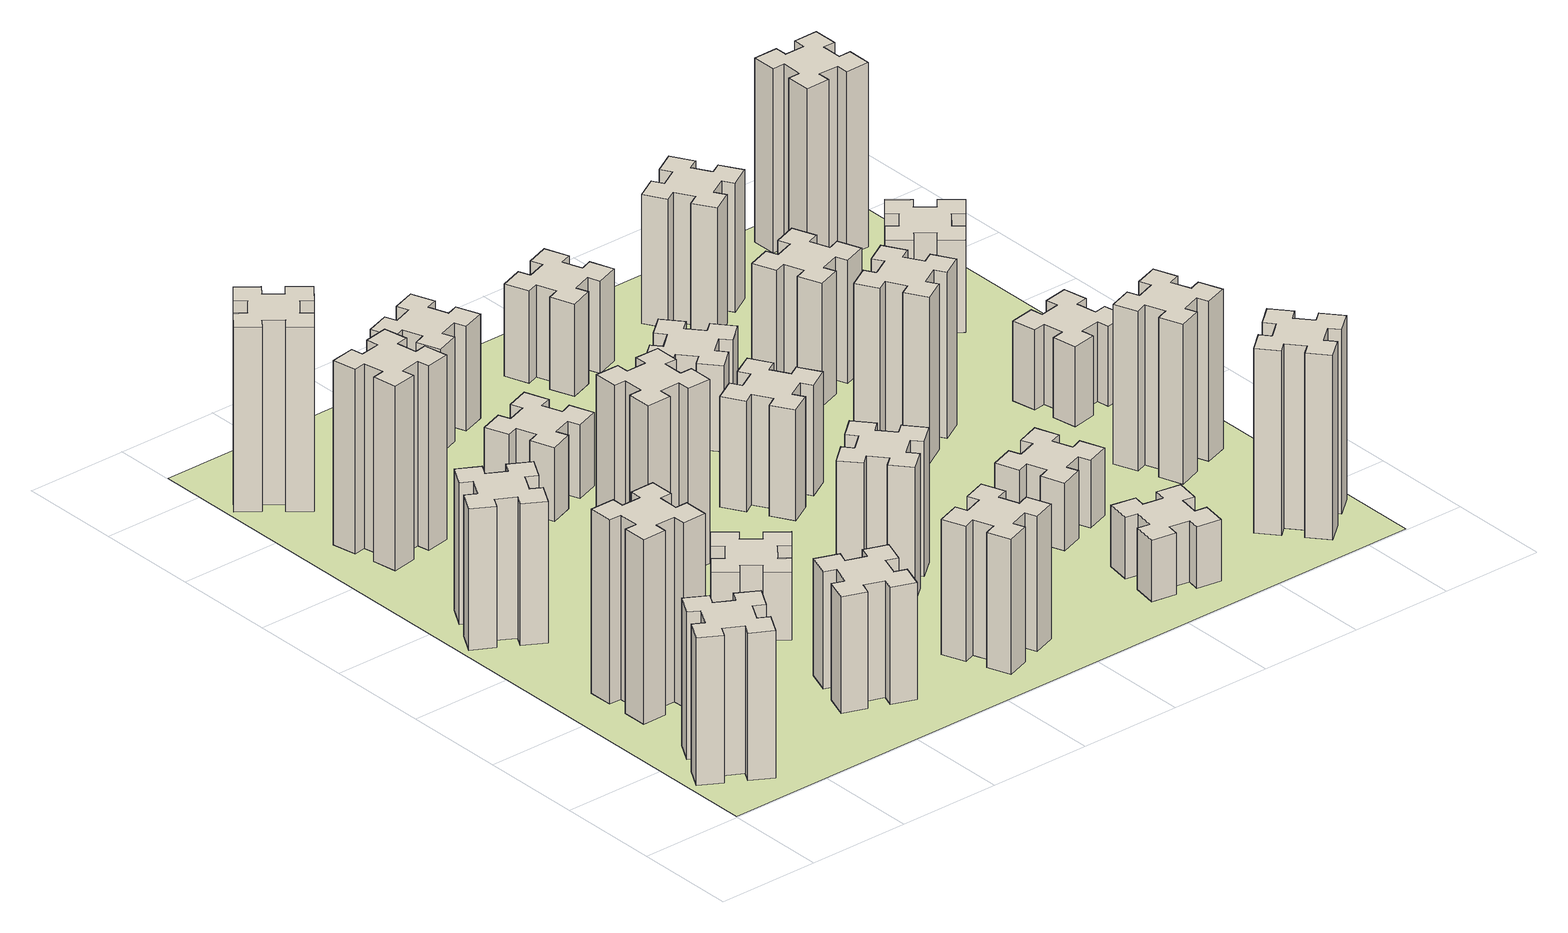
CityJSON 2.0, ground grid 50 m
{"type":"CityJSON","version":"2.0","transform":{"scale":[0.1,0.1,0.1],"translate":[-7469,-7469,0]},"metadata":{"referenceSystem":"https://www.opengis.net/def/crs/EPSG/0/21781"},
"CityObjects":{
"building1":{"type":"Building","attributes":{"class":"1000","function":"1000","usage":"1000","yearOfConstruction":2016,"roofType":"1000","measuredHeight":72,"storeysAboveGround":30,"storeysBelowGround":0},"geometry":[{"type":"Solid","lod":"1","boundaries":[[[[0,1,2,3,4,5,6,7,8,9,10,11,12,13,14,15,16,17,18,19]],[[17,16,20,21]],[[16,15,22,20]],[[15,14,23,22]],[[14,13,24,23]],[[13,12,25,24]],[[12,11,26,25]],[[11,10,27,26]],[[10,9,28,27]],[[9,8,29,28]],[[8,7,30,29]],[[7,6,31,30]],[[6,5,32,31]],[[5,4,33,32]],[[4,3,34,33]],[[3,2,35,34]],[[2,1,36,35]],[[1,0,37,36]],[[0,19,38,37]],[[19,18,39,38]],[[18,17,21,39]],[[24,25,26,27,28,29,30,31,32,33,34,35,36,37,38,39,21,20,22,23]]]]}]},
"building2":{"type":"Building","attributes":{"class":"1000","function":"1000","usage":"1000","yearOfConstruction":2016,"roofType":"1000","measuredHeight":90,"storeysAboveGround":30,"storeysBelowGround":0},"geometry":[{"type":"Solid","lod":"1","boundaries":[[[[40,41,42,43,44,45,46,47,48,49,50,51,52,53,54,55,56,57,58,59]],[[57,56,60,61]],[[56,55,62,60]],[[55,54,63,62]],[[54,53,64,63]],[[53,52,65,64]],[[52,51,66,65]],[[51,50,67,66]],[[50,49,68,67]],[[49,48,69,68]],[[48,47,70,69]],[[47,46,71,70]],[[46,45,72,71]],[[45,44,73,72]],[[44,43,74,73]],[[43,42,75,74]],[[42,41,76,75]],[[41,40,77,76]],[[40,59,78,77]],[[59,58,79,78]],[[58,57,61,79]],[[64,65,66,67,68,69,70,71,72,73,74,75,76,77,78,79,61,60,62,63]]]]}]},
"building3":{"type":"Building","attributes":{"class":"1000","function":"1000","usage":"1000","yearOfConstruction":2016,"roofType":"1000","measuredHeight":69,"storeysAboveGround":30,"storeysBelowGround":0},"geometry":[{"type":"Solid","lod":"1","boundaries":[[[[80,81,82,83,84,85,86,87,88,89,90,91,92,93,94,95,96,97,98,99]],[[97,96,100,101]],[[96,95,102,100]],[[95,94,103,102]],[[94,93,104,103]],[[93,92,105,104]],[[92,91,106,105]],[[91,90,107,106]],[[90,89,108,107]],[[89,88,109,108]],[[88,87,110,109]],[[87,86,111,110]],[[86,85,112,111]],[[85,84,113,112]],[[84,83,114,113]],[[83,82,115,114]],[[82,81,116,115]],[[81,80,117,116]],[[80,99,118,117]],[[99,98,119,118]],[[98,97,101,119]],[[104,105,106,107,108,109,110,111,112,113,114,115,116,117,118,119,101,100,102,103]]]]}]},
"building4":{"type":"Building","attributes":{"class":"1000","function":"1000","usage":"1000","yearOfConstruction":2016,"roofType":"1000","measuredHeight":90,"storeysAboveGround":30,"storeysBelowGround":0},"geometry":[{"type":"Solid","lod":"1","boundaries":[[[[120,121,122,123,124,125,126,127,128,129,130,131,132,133,134,135,136,137,138,139]],[[137,136,140,141]],[[136,135,142,140]],[[135,134,143,142]],[[134,133,144,143]],[[133,132,145,144]],[[132,131,146,145]],[[131,130,147,146]],[[130,129,148,147]],[[129,128,149,148]],[[128,127,150,149]],[[127,126,151,150]],[[126,125,152,151]],[[125,124,153,152]],[[124,123,154,153]],[[123,122,155,154]],[[122,121,156,155]],[[121,120,157,156]],[[120,139,158,157]],[[139,138,159,158]],[[138,137,141,159]],[[144,145,146,147,148,149,150,151,152,153,154,155,156,157,158,159,141,140,142,143]]]]}]},
"building5":{"type":"Building","attributes":{"class":"1000","function":"1000","usage":"1000","yearOfConstruction":2016,"roofType":"1000","measuredHeight":57,"storeysAboveGround":30,"storeysBelowGround":0},"geometry":[{"type":"Solid","lod":"1","boundaries":[[[[160,161,162,163,164,165,166,167,168,169,170,171,172,173,174,175,176,177,178,179]],[[177,176,180,181]],[[176,175,182,180]],[[175,174,183,182]],[[174,173,184,183]],[[173,172,185,184]],[[172,171,186,185]],[[171,170,187,186]],[[170,169,188,187]],[[169,168,189,188]],[[168,167,190,189]],[[167,166,191,190]],[[166,165,192,191]],[[165,164,193,192]],[[164,163,194,193]],[[163,162,195,194]],[[162,161,196,195]],[[161,160,197,196]],[[160,179,198,197]],[[179,178,199,198]],[[178,177,181,199]],[[184,185,186,187,188,189,190,191,192,193,194,195,196,197,198,199,181,180,182,183]]]]}]},
"building6":{"type":"Building","attributes":{"class":"1000","function":"1000","usage":"1000","yearOfConstruction":2016,"roofType":"1000","measuredHeight":90,"storeysAboveGround":30,"storeysBelowGround":0},"geometry":[{"type":"Solid","lod":"1","boundaries":[[[[200,201,202,203,204,205,206,207,208,209,210,211,212,213,214,215,216,217,218,219]],[[217,216,220,221]],[[216,215,222,220]],[[215,214,223,222]],[[214,213,224,223]],[[213,212,225,224]],[[212,211,226,225]],[[211,210,227,226]],[[210,209,228,227]],[[209,208,229,228]],[[208,207,230,229]],[[207,206,231,230]],[[206,205,232,231]],[[205,204,233,232]],[[204,203,234,233]],[[203,202,235,234]],[[202,201,236,235]],[[201,200,237,236]],[[200,219,238,237]],[[219,218,239,238]],[[218,217,221,239]],[[224,225,226,227,228,229,230,231,232,233,234,235,236,237,238,239,221,220,222,223]]]]}]},
"building7":{"type":"Building","attributes":{"class":"1000","function":"1000","usage":"1000","yearOfConstruction":2016,"roofType":"1000","measuredHeight":33,"storeysAboveGround":30,"storeysBelowGround":0},"geometry":[{"type":"Solid","lod":"1","boundaries":[[[[240,241,242,243,244,245,246,247,248,249,250,251,252,253,254,255,256,257,258,259]],[[257,256,260,261]],[[256,255,262,260]],[[255,254,263,262]],[[254,253,264,263]],[[253,252,265,264]],[[252,251,266,265]],[[251,250,267,266]],[[250,249,268,267]],[[249,248,269,268]],[[248,247,270,269]],[[247,246,271,270]],[[246,245,272,271]],[[245,244,273,272]],[[244,243,274,273]],[[243,242,275,274]],[[242,241,276,275]],[[241,240,277,276]],[[240,259,278,277]],[[259,258,279,278]],[[258,257,261,279]],[[264,265,266,267,268,269,270,271,272,273,274,275,276,277,278,279,261,260,262,263]]]]}]},
"building8":{"type":"Building","attributes":{"class":"1000","function":"1000","usage":"1000","yearOfConstruction":2016,"roofType":"1000","measuredHeight":90,"storeysAboveGround":30,"storeysBelowGround":0},"geometry":[{"type":"Solid","lod":"1","boundaries":[[[[280,281,282,283,284,285,286,287,288,289,290,291,292,293,294,295,296,297,298,299]],[[297,296,300,301]],[[296,295,302,300]],[[295,294,303,302]],[[294,293,304,303]],[[293,292,305,304]],[[292,291,306,305]],[[291,290,307,306]],[[290,289,308,307]],[[289,288,309,308]],[[288,287,310,309]],[[287,286,311,310]],[[286,285,312,311]],[[285,284,313,312]],[[284,283,314,313]],[[283,282,315,314]],[[282,281,316,315]],[[281,280,317,316]],[[280,299,318,317]],[[299,298,319,318]],[[298,297,301,319]],[[304,305,306,307,308,309,310,311,312,313,314,315,316,317,318,319,301,300,302,303]]]]}]},
"building9":{"type":"Building","attributes":{"class":"1000","function":"1000","usage":"1000","yearOfConstruction":2016,"roofType":"1000","measuredHeight":66,"storeysAboveGround":30,"storeysBelowGround":0},"geometry":[{"type":"Solid","lod":"1","boundaries":[[[[320,321,322,323,324,325,326,327,328,329,330,331,332,333,334,335,336,337,338,339]],[[337,336,340,341]],[[336,335,342,340]],[[335,334,343,342]],[[334,333,344,343]],[[333,332,345,344]],[[332,331,346,345]],[[331,330,347,346]],[[330,329,348,347]],[[329,328,349,348]],[[328,327,350,349]],[[327,326,351,350]],[[326,325,352,351]],[[325,324,353,352]],[[324,323,354,353]],[[323,322,355,354]],[[322,321,356,355]],[[321,320,357,356]],[[320,339,358,357]],[[339,338,359,358]],[[338,337,341,359]],[[344,345,346,347,348,349,350,351,352,353,354,355,356,357,358,359,341,340,342,343]]]]}]},
"building10":{"type":"Building","attributes":{"class":"1000","function":"1000","usage":"1000","yearOfConstruction":2016,"roofType":"1000","measuredHeight":36,"storeysAboveGround":30,"storeysBelowGround":0},"geometry":[{"type":"Solid","lod":"1","boundaries":[[[[360,361,362,363,364,365,366,367,368,369,370,371,372,373,374,375,376,377,378,379]],[[377,376,380,381]],[[376,375,382,380]],[[375,374,383,382]],[[374,373,384,383]],[[373,372,385,384]],[[372,371,386,385]],[[371,370,387,386]],[[370,369,388,387]],[[369,368,389,388]],[[368,367,390,389]],[[367,366,391,390]],[[366,365,392,391]],[[365,364,393,392]],[[364,363,394,393]],[[363,362,395,394]],[[362,361,396,395]],[[361,360,397,396]],[[360,379,398,397]],[[379,378,399,398]],[[378,377,381,399]],[[384,385,386,387,388,389,390,391,392,393,394,395,396,397,398,399,381,380,382,383]]]]}]},
"building11":{"type":"Building","attributes":{"class":"1000","function":"1000","usage":"1000","yearOfConstruction":2016,"roofType":"1000","measuredHeight":66,"storeysAboveGround":30,"storeysBelowGround":0},"geometry":[{"type":"Solid","lod":"1","boundaries":[[[[400,401,402,403,404,405,406,407,408,409,410,411,412,413,414,415,416,417,418,419]],[[417,416,420,421]],[[416,415,422,420]],[[415,414,423,422]],[[414,413,424,423]],[[413,412,425,424]],[[412,411,426,425]],[[411,410,427,426]],[[410,409,428,427]],[[409,408,429,428]],[[408,407,430,429]],[[407,406,431,430]],[[406,405,432,431]],[[405,404,433,432]],[[404,403,434,433]],[[403,402,435,434]],[[402,401,436,435]],[[401,400,437,436]],[[400,419,438,437]],[[419,418,439,438]],[[418,417,421,439]],[[424,425,426,427,428,429,430,431,432,433,434,435,436,437,438,439,421,420,422,423]]]]}]},
"building12":{"type":"Building","attributes":{"class":"1000","function":"1000","usage":"1000","yearOfConstruction":2016,"roofType":"1000","measuredHeight":51,"storeysAboveGround":30,"storeysBelowGround":0},"geometry":[{"type":"Solid","lod":"1","boundaries":[[[[440,441,442,443,444,445,446,447,448,449,450,451,452,453,454,455,456,457,458,459]],[[457,456,460,461]],[[456,455,462,460]],[[455,454,463,462]],[[454,453,464,463]],[[453,452,465,464]],[[452,451,466,465]],[[451,450,467,466]],[[450,449,468,467]],[[449,448,469,468]],[[448,447,470,469]],[[447,446,471,470]],[[446,445,472,471]],[[445,444,473,472]],[[444,443,474,473]],[[443,442,475,474]],[[442,441,476,475]],[[441,440,477,476]],[[440,459,478,477]],[[459,458,479,478]],[[458,457,461,479]],[[464,465,466,467,468,469,470,471,472,473,474,475,476,477,478,479,461,460,462,463]]]]}]},
"building13":{"type":"Building","attributes":{"class":"1000","function":"1000","usage":"1000","yearOfConstruction":2016,"roofType":"1000","measuredHeight":54,"storeysAboveGround":30,"storeysBelowGround":0},"geometry":[{"type":"Solid","lod":"1","boundaries":[[[[480,481,482,483,484,485,486,487,488,489,490,491,492,493,494,495,496,497,498,499]],[[497,496,500,501]],[[496,495,502,500]],[[495,494,503,502]],[[494,493,504,503]],[[493,492,505,504]],[[492,491,506,505]],[[491,490,507,506]],[[490,489,508,507]],[[489,488,509,508]],[[488,487,510,509]],[[487,486,511,510]],[[486,485,512,511]],[[485,484,513,512]],[[484,483,514,513]],[[483,482,515,514]],[[482,481,516,515]],[[481,480,517,516]],[[480,499,518,517]],[[499,498,519,518]],[[498,497,501,519]],[[504,505,506,507,508,509,510,511,512,513,514,515,516,517,518,519,501,500,502,503]]]]}]},
"building14":{"type":"Building","attributes":{"class":"1000","function":"1000","usage":"1000","yearOfConstruction":2016,"roofType":"1000","measuredHeight":42,"storeysAboveGround":30,"storeysBelowGround":0},"geometry":[{"type":"Solid","lod":"1","boundaries":[[[[520,521,522,523,524,525,526,527,528,529,530,531,532,533,534,535,536,537,538,539]],[[537,536,540,541]],[[536,535,542,540]],[[535,534,543,542]],[[534,533,544,543]],[[533,532,545,544]],[[532,531,546,545]],[[531,530,547,546]],[[530,529,548,547]],[[529,528,549,548]],[[528,527,550,549]],[[527,526,551,550]],[[526,525,552,551]],[[525,524,553,552]],[[524,523,554,553]],[[523,522,555,554]],[[522,521,556,555]],[[521,520,557,556]],[[520,539,558,557]],[[539,538,559,558]],[[538,537,541,559]],[[544,545,546,547,548,549,550,551,552,553,554,555,556,557,558,559,541,540,542,543]]]]}]},
"building15":{"type":"Building","attributes":{"class":"1000","function":"1000","usage":"1000","yearOfConstruction":2016,"roofType":"1000","measuredHeight":30,"storeysAboveGround":30,"storeysBelowGround":0},"geometry":[{"type":"Solid","lod":"1","boundaries":[[[[560,561,562,563,564,565,566,567,568,569,570,571,572,573,574,575,576,577,578,579]],[[577,576,580,581]],[[576,575,582,580]],[[575,574,583,582]],[[574,573,584,583]],[[573,572,585,584]],[[572,571,586,585]],[[571,570,587,586]],[[570,569,588,587]],[[569,568,589,588]],[[568,567,590,589]],[[567,566,591,590]],[[566,565,592,591]],[[565,564,593,592]],[[564,563,594,593]],[[563,562,595,594]],[[562,561,596,595]],[[561,560,597,596]],[[560,579,598,597]],[[579,578,599,598]],[[578,577,581,599]],[[584,585,586,587,588,589,590,591,592,593,594,595,596,597,598,599,581,580,582,583]]]]}]},
"building16":{"type":"Building","attributes":{"class":"1000","function":"1000","usage":"1000","yearOfConstruction":2016,"roofType":"1000","measuredHeight":45,"storeysAboveGround":30,"storeysBelowGround":0},"geometry":[{"type":"Solid","lod":"1","boundaries":[[[[600,601,602,603,604,605,606,607,608,609,610,611,612,613,614,615,616,617,618,619]],[[617,616,620,621]],[[616,615,622,620]],[[615,614,623,622]],[[614,613,624,623]],[[613,612,625,624]],[[612,611,626,625]],[[611,610,627,626]],[[610,609,628,627]],[[609,608,629,628]],[[608,607,630,629]],[[607,606,631,630]],[[606,605,632,631]],[[605,604,633,632]],[[604,603,634,633]],[[603,602,635,634]],[[602,601,636,635]],[[601,600,637,636]],[[600,619,638,637]],[[619,618,639,638]],[[618,617,621,639]],[[624,625,626,627,628,629,630,631,632,633,634,635,636,637,638,639,621,620,622,623]]]]}]},
"building17":{"type":"Building","attributes":{"class":"1000","function":"1000","usage":"1000","yearOfConstruction":2016,"roofType":"1000","measuredHeight":33,"storeysAboveGround":30,"storeysBelowGround":0},"geometry":[{"type":"Solid","lod":"1","boundaries":[[[[640,641,642,643,644,645,646,647,648,649,650,651,652,653,654,655,656,657,658,659]],[[657,656,660,661]],[[656,655,662,660]],[[655,654,663,662]],[[654,653,664,663]],[[653,652,665,664]],[[652,651,666,665]],[[651,650,667,666]],[[650,649,668,667]],[[649,648,669,668]],[[648,647,670,669]],[[647,646,671,670]],[[646,645,672,671]],[[645,644,673,672]],[[644,643,674,673]],[[643,642,675,674]],[[642,641,676,675]],[[641,640,677,676]],[[640,659,678,677]],[[659,658,679,678]],[[658,657,661,679]],[[664,665,666,667,668,669,670,671,672,673,674,675,676,677,678,679,661,660,662,663]]]]}]},
"building18":{"type":"Building","attributes":{"class":"1000","function":"1000","usage":"1000","yearOfConstruction":2016,"roofType":"1000","measuredHeight":81,"storeysAboveGround":30,"storeysBelowGround":0},"geometry":[{"type":"Solid","lod":"1","boundaries":[[[[680,681,682,683,684,685,686,687,688,689,690,691,692,693,694,695,696,697,698,699]],[[697,696,700,701]],[[696,695,702,700]],[[695,694,703,702]],[[694,693,704,703]],[[693,692,705,704]],[[692,691,706,705]],[[691,690,707,706]],[[690,689,708,707]],[[689,688,709,708]],[[688,687,710,709]],[[687,686,711,710]],[[686,685,712,711]],[[685,684,713,712]],[[684,683,714,713]],[[683,682,715,714]],[[682,681,716,715]],[[681,680,717,716]],[[680,699,718,717]],[[699,698,719,718]],[[698,697,701,719]],[[704,705,706,707,708,709,710,711,712,713,714,715,716,717,718,719,701,700,702,703]]]]}]},
"building19":{"type":"Building","attributes":{"class":"1000","function":"1000","usage":"1000","yearOfConstruction":2016,"roofType":"1000","measuredHeight":60,"storeysAboveGround":30,"storeysBelowGround":0},"geometry":[{"type":"Solid","lod":"1","boundaries":[[[[720,721,722,723,724,725,726,727,728,729,730,731,732,733,734,735,736,737,738,739]],[[737,736,740,741]],[[736,735,742,740]],[[735,734,743,742]],[[734,733,744,743]],[[733,732,745,744]],[[732,731,746,745]],[[731,730,747,746]],[[730,729,748,747]],[[729,728,749,748]],[[728,727,750,749]],[[727,726,751,750]],[[726,725,752,751]],[[725,724,753,752]],[[724,723,754,753]],[[723,722,755,754]],[[722,721,756,755]],[[721,720,757,756]],[[720,739,758,757]],[[739,738,759,758]],[[738,737,741,759]],[[744,745,746,747,748,749,750,751,752,753,754,755,756,757,758,759,741,740,742,743]]]]}]},
"building20":{"type":"Building","attributes":{"class":"1000","function":"1000","usage":"1000","yearOfConstruction":2016,"roofType":"1000","measuredHeight":90,"storeysAboveGround":30,"storeysBelowGround":0},"geometry":[{"type":"Solid","lod":"1","boundaries":[[[[760,761,762,763,764,765,766,767,768,769,770,771,772,773,774,775,776,777,778,779]],[[777,776,780,781]],[[776,775,782,780]],[[775,774,783,782]],[[774,773,784,783]],[[773,772,785,784]],[[772,771,786,785]],[[771,770,787,786]],[[770,769,788,787]],[[769,768,789,788]],[[768,767,790,789]],[[767,766,791,790]],[[766,765,792,791]],[[765,764,793,792]],[[764,763,794,793]],[[763,762,795,794]],[[762,761,796,795]],[[761,760,797,796]],[[760,779,798,797]],[[779,778,799,798]],[[778,777,781,799]],[[784,785,786,787,788,789,790,791,792,793,794,795,796,797,798,799,781,780,782,783]]]]}]},
"building21":{"type":"Building","attributes":{"class":"1000","function":"1000","usage":"1000","yearOfConstruction":2016,"roofType":"1000","measuredHeight":63,"storeysAboveGround":30,"storeysBelowGround":0},"geometry":[{"type":"Solid","lod":"1","boundaries":[[[[800,801,802,803,804,805,806,807,808,809,810,811,812,813,814,815,816,817,818,819]],[[817,816,820,821]],[[816,815,822,820]],[[815,814,823,822]],[[814,813,824,823]],[[813,812,825,824]],[[812,811,826,825]],[[811,810,827,826]],[[810,809,828,827]],[[809,808,829,828]],[[808,807,830,829]],[[807,806,831,830]],[[806,805,832,831]],[[805,804,833,832]],[[804,803,834,833]],[[803,802,835,834]],[[802,801,836,835]],[[801,800,837,836]],[[800,819,838,837]],[[819,818,839,838]],[[818,817,821,839]],[[824,825,826,827,828,829,830,831,832,833,834,835,836,837,838,839,821,820,822,823]]]]}]},
"building22":{"type":"Building","attributes":{"class":"1000","function":"1000","usage":"1000","yearOfConstruction":2016,"roofType":"1000","measuredHeight":78,"storeysAboveGround":30,"storeysBelowGround":0},"geometry":[{"type":"Solid","lod":"1","boundaries":[[[[840,841,842,843,844,845,846,847,848,849,850,851,852,853,854,855,856,857,858,859]],[[857,856,860,861]],[[856,855,862,860]],[[855,854,863,862]],[[854,853,864,863]],[[853,852,865,864]],[[852,851,866,865]],[[851,850,867,866]],[[850,849,868,867]],[[849,848,869,868]],[[848,847,870,869]],[[847,846,871,870]],[[846,845,872,871]],[[845,844,873,872]],[[844,843,874,873]],[[843,842,875,874]],[[842,841,876,875]],[[841,840,877,876]],[[840,859,878,877]],[[859,858,879,878]],[[858,857,861,879]],[[864,865,866,867,868,869,870,871,872,873,874,875,876,877,878,879,861,860,862,863]]]]}]},
"building23":{"type":"Building","attributes":{"class":"1000","function":"1000","usage":"1000","yearOfConstruction":2016,"roofType":"1000","measuredHeight":39,"storeysAboveGround":30,"storeysBelowGround":0},"geometry":[{"type":"Solid","lod":"1","boundaries":[[[[880,881,882,883,884,885,886,887,888,889,890,891,892,893,894,895,896,897,898,899]],[[897,896,900,901]],[[896,895,902,900]],[[895,894,903,902]],[[894,893,904,903]],[[893,892,905,904]],[[892,891,906,905]],[[891,890,907,906]],[[890,889,908,907]],[[889,888,909,908]],[[888,887,910,909]],[[887,886,911,910]],[[886,885,912,911]],[[885,884,913,912]],[[884,883,914,913]],[[883,882,915,914]],[[882,881,916,915]],[[881,880,917,916]],[[880,899,918,917]],[[899,898,919,918]],[[898,897,901,919]],[[904,905,906,907,908,909,910,911,912,913,914,915,916,917,918,919,901,900,902,903]]]]}]},
"building24":{"type":"Building","attributes":{"class":"1000","function":"1000","usage":"1000","yearOfConstruction":2016,"roofType":"1000","measuredHeight":45,"storeysAboveGround":30,"storeysBelowGround":0},"geometry":[{"type":"Solid","lod":"1","boundaries":[[[[920,921,922,923,924,925,926,927,928,929,930,931,932,933,934,935,936,937,938,939]],[[937,936,940,941]],[[936,935,942,940]],[[935,934,943,942]],[[934,933,944,943]],[[933,932,945,944]],[[932,931,946,945]],[[931,930,947,946]],[[930,929,948,947]],[[929,928,949,948]],[[928,927,950,949]],[[927,926,951,950]],[[926,925,952,951]],[[925,924,953,952]],[[924,923,954,953]],[[923,922,955,954]],[[922,921,956,955]],[[921,920,957,956]],[[920,939,958,957]],[[939,938,959,958]],[[938,937,941,959]],[[944,945,946,947,948,949,950,951,952,953,954,955,956,957,958,959,941,940,942,943]]]]}]},
"building25":{"type":"Building","attributes":{"class":"1000","function":"1000","usage":"1000","yearOfConstruction":2016,"roofType":"1000","measuredHeight":90,"storeysAboveGround":30,"storeysBelowGround":0},"geometry":[{"type":"Solid","lod":"1","boundaries":[[[[960,961,962,963,964,965,966,967,968,969,970,971,972,973,974,975,976,977,978,979]],[[977,976,980,981]],[[976,975,982,980]],[[975,974,983,982]],[[974,973,984,983]],[[973,972,985,984]],[[972,971,986,985]],[[971,970,987,986]],[[970,969,988,987]],[[969,968,989,988]],[[968,967,990,989]],[[967,966,991,990]],[[966,965,992,991]],[[965,964,993,992]],[[964,963,994,993]],[[963,962,995,994]],[[962,961,996,995]],[[961,960,997,996]],[[960,979,998,997]],[[979,978,999,998]],[[978,977,981,999]],[[984,985,986,987,988,989,990,991,992,993,994,995,996,997,998,999,981,980,982,983]]]]}]},
"landuse1":{"type":"LandUse","attributes":{"name":"plot1","function":"1010"},"geometry":[{"type":"MultiSurface","lod":"1","boundaries":[[[1000,1001,1002,1003]]]}]}
},
"vertices":[
[177,305,0],[264,255,0],[234,203,0],[338,143,0],[398,247,0],[346,277,0],[396,364,0],[448,334,0],[508,438,0],[404,498,0],[374,446,0],[287,496,0],[317,548,0],[213,608,0],[153,504,0],[205,474,0],[155,387,0],[103,417,0],[43,313,0],[147,253,0],[155,387,720],[103,417,720],[205,474,720],[153,504,720],[213,608,720],[317,548,720],[287,496,720],[374,446,720],[404,498,720],[508,438,720],[448,334,720],[396,364,720],[346,277,720],[398,247,720],[338,143,720],[234,203,720],[264,255,720],[177,305,720],[147,253,720],[43,313,720],
[265,1065,0],[265,965,0],[205,965,0],[205,845,0],[325,845,0],[325,905,0],[425,905,0],[425,845,0],[545,845,0],[545,965,0],[485,965,0],[485,1065,0],[545,1065,0],[545,1185,0],[425,1185,0],[425,1125,0],[325,1125,0],[325,1185,0],[205,1185,0],[205,1065,0],[325,1125,900],[325,1185,900],[425,1125,900],[425,1185,900],[545,1185,900],[545,1065,900],[485,1065,900],[485,965,900],[545,965,900],[545,845,900],[425,845,900],[425,905,900],[325,905,900],[325,845,900],[205,845,900],[205,965,900],[265,965,900],[265,1065,900],[205,1065,900],[205,1185,900],
[374,1926,0],[287,1976,0],[317,2028,0],[213,2088,0],[153,1984,0],[205,1954,0],[155,1867,0],[103,1897,0],[43,1793,0],[147,1733,0],[177,1785,0],[264,1735,0],[234,1683,0],[338,1623,0],[398,1727,0],[346,1757,0],[396,1844,0],[448,1814,0],[508,1918,0],[404,1978,0],[396,1844,690],[448,1814,690],[346,1757,690],[398,1727,690],[338,1623,690],[234,1683,690],[264,1735,690],[177,1785,690],[147,1733,690],[43,1793,690],[103,1897,690],[155,1867,690],[205,1954,690],[153,1984,690],[213,2088,690],[317,2028,690],[287,1976,690],[374,1926,690],[404,1978,690],[508,1918,690],
[405,2812,0],[307,2795,0],[297,2854,0],[178,2833,0],[199,2715,0],[258,2725,0],[276,2627,0],[217,2617,0],[237,2498,0],[356,2519,0],[345,2578,0],[444,2596,0],[454,2537,0],[572,2557,0],[551,2676,0],[492,2665,0],[475,2764,0],[534,2774,0],[513,2892,0],[395,2871,0],[475,2764,900],[534,2774,900],[492,2665,900],[551,2676,900],[572,2557,900],[454,2537,900],[444,2596,900],[345,2578,900],[356,2519,900],[237,2498,900],[217,2617,900],[276,2627,900],[258,2725,900],[199,2715,900],[178,2833,900],[297,2854,900],[307,2795,900],[405,2812,900],[395,2871,900],[513,2892,900],
[1202,391,0],[1236,485,0],[1292,464,0],[1333,577,0],[1220,618,0],[1200,562,0],[1106,596,0],[1127,652,0],[1014,693,0],[973,580,0],[1029,560,0],[995,466,0],[939,487,0],[897,374,0],[1010,333,0],[1031,389,0],[1125,355,0],[1104,299,0],[1217,257,0],[1258,370,0],[1125,355,570],[1104,299,570],[1031,389,570],[1010,333,570],[897,374,570],[939,487,570],[995,466,570],[1029,560,570],[973,580,570],[1014,693,570],[1127,652,570],[1106,596,570],[1200,562,570],[1220,618,570],[1333,577,570],[1292,464,570],[1236,485,570],[1202,391,570],[1258,370,570],[1217,257,570],
[384,3387,0],[308,3452,0],[346,3498,0],[254,3575,0],[177,3483,0],[223,3444,0],[159,3368,0],[113,3406,0],[36,3314,0],[128,3237,0],[166,3283,0],[243,3219,0],[204,3173,0],[296,3096,0],[373,3188,0],[327,3226,0],[392,3303,0],[438,3264,0],[515,3356,0],[423,3433,0],[392,3303,900],[438,3264,900],[327,3226,900],[373,3188,900],[296,3096,900],[204,3173,900],[243,3219,900],[166,3283,900],[128,3237,900],[36,3314,900],[113,3406,900],[159,3368,900],[223,3444,900],[177,3483,900],[254,3575,900],[346,3498,900],[308,3452,900],[384,3387,900],[423,3433,900],[515,3356,900],
[1224,1267,0],[1148,1332,0],[1186,1378,0],[1094,1455,0],[1017,1363,0],[1063,1324,0],[999,1248,0],[953,1286,0],[876,1194,0],[968,1117,0],[1006,1163,0],[1083,1099,0],[1044,1053,0],[1136,976,0],[1213,1068,0],[1167,1106,0],[1232,1183,0],[1278,1144,0],[1355,1236,0],[1263,1313,0],[1232,1183,330],[1278,1144,330],[1167,1106,330],[1213,1068,330],[1136,976,330],[1044,1053,330],[1083,1099,330],[1006,1163,330],[968,1117,330],[876,1194,330],[953,1286,330],[999,1248,330],[1063,1324,330],[1017,1363,330],[1094,1455,330],[1186,1378,330],[1148,1332,330],[1224,1267,330],[1263,1313,330],[1355,1236,330],
[1165,1965,0],[1065,1965,0],[1065,2025,0],[945,2025,0],[945,1905,0],[1005,1905,0],[1005,1805,0],[945,1805,0],[945,1685,0],[1065,1685,0],[1065,1745,0],[1165,1745,0],[1165,1685,0],[1285,1685,0],[1285,1805,0],[1225,1805,0],[1225,1905,0],[1285,1905,0],[1285,2025,0],[1165,2025,0],[1225,1905,900],[1285,1905,900],[1225,1805,900],[1285,1805,900],[1285,1685,900],[1165,1685,900],[1165,1745,900],[1065,1745,900],[1065,1685,900],[945,1685,900],[945,1805,900],[1005,1805,900],[1005,1905,900],[945,1905,900],[945,2025,900],[1065,2025,900],[1065,1965,900],[1165,1965,900],[1165,2025,900],[1285,2025,900],
[1765,496,0],[1671,462,0],[1650,518,0],[1537,477,0],[1579,364,0],[1635,385,0],[1669,291,0],[1613,270,0],[1654,157,0],[1767,199,0],[1746,255,0],[1840,289,0],[1860,233,0],[1973,274,0],[1932,387,0],[1876,366,0],[1842,460,0],[1898,480,0],[1857,593,0],[1744,552,0],[1842,460,660],[1898,480,660],[1876,366,660],[1932,387,660],[1973,274,660],[1860,233,660],[1840,289,660],[1746,255,660],[1767,199,660],[1654,157,660],[1613,270,660],[1669,291,660],[1635,385,660],[1579,364,660],[1537,477,660],[1650,518,660],[1671,462,660],[1765,496,660],[1744,552,660],[1857,593,660],
[1106,2475,0],[1200,2509,0],[1220,2453,0],[1333,2494,0],[1292,2607,0],[1236,2586,0],[1202,2680,0],[1258,2700,0],[1217,2813,0],[1104,2772,0],[1125,2716,0],[1031,2682,0],[1010,2738,0],[897,2697,0],[939,2584,0],[995,2605,0],[1029,2511,0],[973,2490,0],[1014,2377,0],[1127,2419,0],[1029,2511,360],[973,2490,360],[995,2605,360],[939,2584,360],[897,2697,360],[1010,2738,360],[1031,2682,360],[1125,2716,360],[1104,2772,360],[1217,2813,360],[1258,2700,360],[1202,2680,360],[1236,2586,360],[1292,2607,360],[1333,2494,360],[1220,2453,360],[1200,2509,360],[1106,2475,360],[1127,2419,360],[1014,2377,360],
[1788,999,0],[1864,1063,0],[1903,1017,0],[1995,1094,0],[1918,1186,0],[1872,1148,0],[1807,1224,0],[1853,1263,0],[1776,1355,0],[1684,1278,0],[1723,1232,0],[1646,1167,0],[1608,1213,0],[1516,1136,0],[1593,1044,0],[1639,1083,0],[1703,1006,0],[1657,968,0],[1734,876,0],[1826,953,0],[1703,1006,660],[1657,968,660],[1639,1083,660],[1593,1044,660],[1516,1136,660],[1608,1213,660],[1646,1167,660],[1723,1232,660],[1684,1278,660],[1776,1355,660],[1853,1263,660],[1807,1224,660],[1872,1148,660],[1918,1186,660],[1995,1094,660],[1903,1017,660],[1864,1063,660],[1788,999,660],[1826,953,660],[1734,876,660],
[1125,3456,0],[1031,3422,0],[1010,3478,0],[897,3437,0],[939,3324,0],[995,3345,0],[1029,3251,0],[973,3230,0],[1014,3117,0],[1127,3159,0],[1106,3215,0],[1200,3249,0],[1220,3193,0],[1333,3234,0],[1292,3347,0],[1236,3326,0],[1202,3420,0],[1258,3440,0],[1217,3553,0],[1104,3512,0],[1202,3420,510],[1258,3440,510],[1236,3326,510],[1292,3347,510],[1333,3234,510],[1220,3193,510],[1200,3249,510],[1106,3215,510],[1127,3159,510],[1014,3117,510],[973,3230,510],[1029,3251,510],[995,3345,510],[939,3324,510],[897,3437,510],[1010,3478,510],[1031,3422,510],[1125,3456,510],[1104,3512,510],[1217,3553,510],
[1844,2076,0],[1757,2026,0],[1727,2078,0],[1623,2018,0],[1683,1914,0],[1735,1944,0],[1785,1857,0],[1733,1827,0],[1793,1723,0],[1897,1783,0],[1867,1835,0],[1954,1885,0],[1984,1833,0],[2088,1893,0],[2028,1997,0],[1976,1967,0],[1926,2054,0],[1978,2084,0],[1918,2188,0],[1814,2128,0],[1926,2054,540],[1978,2084,540],[1976,1967,540],[2028,1997,540],[2088,1893,540],[1984,1833,540],[1954,1885,540],[1867,1835,540],[1897,1783,540],[1793,1723,540],[1733,1827,540],[1785,1857,540],[1735,1944,540],[1683,1914,540],[1623,2018,540],[1727,2078,540],[1757,2026,540],[1844,2076,540],[1814,2128,540],[1918,2188,540],
[1988,2479,0],[2064,2543,0],[2103,2497,0],[2195,2574,0],[2118,2666,0],[2072,2628,0],[2007,2704,0],[2053,2743,0],[1976,2835,0],[1884,2758,0],[1923,2712,0],[1846,2647,0],[1808,2693,0],[1716,2616,0],[1793,2524,0],[1839,2563,0],[1903,2486,0],[1857,2448,0],[1934,2356,0],[2026,2433,0],[1903,2486,420],[1857,2448,420],[1839,2563,420],[1793,2524,420],[1716,2616,420],[1808,2693,420],[1846,2647,420],[1923,2712,420],[1884,2758,420],[1976,2835,420],[2053,2743,420],[2007,2704,420],[2072,2628,420],[2118,2666,420],[2195,2574,420],[2103,2497,420],[2064,2543,420],[1988,2479,420],[2026,2433,420],[1934,2356,420],
[2596,444,0],[2578,345,0],[2519,356,0],[2498,237,0],[2617,217,0],[2627,276,0],[2725,258,0],[2715,199,0],[2833,178,0],[2854,297,0],[2795,307,0],[2812,405,0],[2871,395,0],[2892,513,0],[2774,534,0],[2764,475,0],[2665,492,0],[2676,551,0],[2557,572,0],[2537,454,0],[2665,492,300],[2676,551,300],[2764,475,300],[2774,534,300],[2892,513,300],[2871,395,300],[2812,405,300],[2795,307,300],[2854,297,300],[2833,178,300],[2715,199,300],[2725,258,300],[2627,276,300],[2617,217,300],[2498,237,300],[2519,356,300],[2578,345,300],[2596,444,300],[2537,454,300],[2557,572,300],
[1865,3456,0],[1771,3422,0],[1750,3478,0],[1637,3437,0],[1679,3324,0],[1735,3345,0],[1769,3251,0],[1713,3230,0],[1754,3117,0],[1867,3159,0],[1846,3215,0],[1940,3249,0],[1960,3193,0],[2073,3234,0],[2032,3347,0],[1976,3326,0],[1942,3420,0],[1998,3440,0],[1957,3553,0],[1844,3512,0],[1942,3420,450],[1998,3440,450],[1976,3326,450],[2032,3347,450],[2073,3234,450],[1960,3193,450],[1940,3249,450],[1846,3215,450],[1867,3159,450],[1754,3117,450],[1713,3230,450],[1769,3251,450],[1735,3345,450],[1679,3324,450],[1637,3437,450],[1750,3478,450],[1771,3422,450],[1865,3456,450],[1844,3512,450],[1957,3553,450],
[2716,1006,0],[2682,1100,0],[2738,1120,0],[2697,1233,0],[2584,1192,0],[2605,1136,0],[2511,1102,0],[2490,1158,0],[2377,1117,0],[2419,1004,0],[2475,1025,0],[2509,931,0],[2453,910,0],[2494,797,0],[2607,839,0],[2586,895,0],[2680,929,0],[2700,873,0],[2813,914,0],[2772,1027,0],[2680,929,330],[2700,873,330],[2586,895,330],[2607,839,330],[2494,797,330],[2453,910,330],[2509,931,330],[2475,1025,330],[2419,1004,330],[2377,1117,330],[2490,1158,330],[2511,1102,330],[2605,1136,330],[2584,1192,330],[2697,1233,330],[2738,1120,330],[2682,1100,330],[2716,1006,330],[2772,1027,330],[2813,914,330],
[2716,1967,0],[2666,2054,0],[2718,2084,0],[2658,2188,0],[2554,2128,0],[2584,2076,0],[2497,2026,0],[2467,2078,0],[2363,2018,0],[2423,1914,0],[2475,1944,0],[2525,1857,0],[2473,1827,0],[2533,1723,0],[2637,1783,0],[2607,1835,0],[2694,1885,0],[2724,1833,0],[2828,1893,0],[2768,1997,0],[2694,1885,810],[2724,1833,810],[2607,1835,810],[2637,1783,810],[2533,1723,810],[2473,1827,810],[2525,1857,810],[2475,1944,810],[2423,1914,810],[2363,2018,810],[2467,2078,810],[2497,2026,810],[2584,2076,810],[2554,2128,810],[2658,2188,810],[2718,2084,810],[2666,2054,810],[2716,1967,810],[2768,1997,810],[2828,1893,810],
[2586,2475,0],[2680,2509,0],[2700,2453,0],[2813,2494,0],[2772,2607,0],[2716,2586,0],[2682,2680,0],[2738,2700,0],[2697,2813,0],[2584,2772,0],[2605,2716,0],[2511,2682,0],[2490,2738,0],[2377,2697,0],[2419,2584,0],[2475,2605,0],[2509,2511,0],[2453,2490,0],[2494,2377,0],[2607,2419,0],[2509,2511,600],[2453,2490,600],[2475,2605,600],[2419,2584,600],[2377,2697,600],[2490,2738,600],[2511,2682,600],[2605,2716,600],[2584,2772,600],[2697,2813,600],[2738,2700,600],[2682,2680,600],[2716,2586,600],[2772,2607,600],[2813,2494,600],[2700,2453,600],[2680,2509,600],[2586,2475,600],[2607,2419,600],[2494,2377,600],
[3468,259,0],[3544,323,0],[3583,277,0],[3675,354,0],[3598,446,0],[3552,408,0],[3487,484,0],[3533,523,0],[3456,615,0],[3364,538,0],[3403,492,0],[3326,427,0],[3288,473,0],[3196,396,0],[3273,304,0],[3319,343,0],[3383,266,0],[3337,228,0],[3414,136,0],[3506,213,0],[3383,266,900],[3337,228,900],[3319,343,900],[3273,304,900],[3196,396,900],[3288,473,900],[3326,427,900],[3403,492,900],[3364,538,900],[3456,615,900],[3533,523,900],[3487,484,900],[3552,408,900],[3598,446,900],[3675,354,900],[3583,277,900],[3544,323,900],[3468,259,900],[3506,213,900],[3414,136,900],
[2716,3347,0],[2666,3434,0],[2718,3464,0],[2658,3568,0],[2554,3508,0],[2584,3456,0],[2497,3406,0],[2467,3458,0],[2363,3398,0],[2423,3294,0],[2475,3324,0],[2525,3237,0],[2473,3207,0],[2533,3103,0],[2637,3163,0],[2607,3215,0],[2694,3265,0],[2724,3213,0],[2828,3273,0],[2768,3377,0],[2694,3265,630],[2724,3213,630],[2607,3215,630],[2637,3163,630],[2533,3103,630],[2473,3207,630],[2525,3237,630],[2475,3324,630],[2423,3294,630],[2363,3398,630],[2467,3458,630],[2497,3406,630],[2584,3456,630],[2554,3508,630],[2658,3568,630],[2718,3464,630],[2666,3434,630],[2716,3347,630],[2768,3377,630],[2828,3273,630],
[3215,1125,0],[3249,1031,0],[3193,1010,0],[3234,897,0],[3347,939,0],[3326,995,0],[3420,1029,0],[3440,973,0],[3553,1014,0],[3512,1127,0],[3456,1106,0],[3422,1200,0],[3478,1220,0],[3437,1333,0],[3324,1292,0],[3345,1236,0],[3251,1202,0],[3230,1258,0],[3117,1217,0],[3159,1104,0],[3251,1202,780],[3230,1258,780],[3345,1236,780],[3324,1292,780],[3437,1333,780],[3478,1220,780],[3422,1200,780],[3456,1106,780],[3512,1127,780],[3553,1014,780],[3440,973,780],[3420,1029,780],[3326,995,780],[3347,939,780],[3234,897,780],[3193,1010,780],[3249,1031,780],[3215,1125,780],[3159,1104,780],[3117,1217,780],
[3365,1872,0],[3267,1855,0],[3257,1914,0],[3138,1893,0],[3159,1775,0],[3218,1785,0],[3236,1687,0],[3177,1677,0],[3197,1558,0],[3316,1579,0],[3305,1638,0],[3404,1656,0],[3414,1597,0],[3532,1617,0],[3511,1736,0],[3452,1725,0],[3435,1824,0],[3494,1834,0],[3473,1952,0],[3355,1931,0],[3435,1824,390],[3494,1834,390],[3452,1725,390],[3511,1736,390],[3532,1617,390],[3414,1597,390],[3404,1656,390],[3305,1638,390],[3316,1579,390],[3197,1558,390],[3177,1677,390],[3236,1687,390],[3218,1785,390],[3159,1775,390],[3138,1893,390],[3257,1914,390],[3267,1855,390],[3365,1872,390],[3355,1931,390],[3473,1952,390],
[3444,2747,0],[3368,2812,0],[3406,2858,0],[3314,2935,0],[3237,2843,0],[3283,2804,0],[3219,2728,0],[3173,2766,0],[3096,2674,0],[3188,2597,0],[3226,2643,0],[3303,2579,0],[3264,2533,0],[3356,2456,0],[3433,2548,0],[3387,2586,0],[3452,2663,0],[3498,2624,0],[3575,2716,0],[3483,2793,0],[3452,2663,450],[3498,2624,450],[3387,2586,450],[3433,2548,450],[3356,2456,450],[3264,2533,450],[3303,2579,450],[3226,2643,450],[3188,2597,450],[3096,2674,450],[3173,2766,450],[3219,2728,450],[3283,2804,450],[3237,2843,450],[3314,2935,450],[3406,2858,450],[3368,2812,450],[3444,2747,450],[3483,2793,450],[3575,2716,450],
[3285,3325,0],[3385,3325,0],[3385,3265,0],[3505,3265,0],[3505,3385,0],[3445,3385,0],[3445,3485,0],[3505,3485,0],[3505,3605,0],[3385,3605,0],[3385,3545,0],[3285,3545,0],[3285,3605,0],[3165,3605,0],[3165,3485,0],[3225,3485,0],[3225,3385,0],[3165,3385,0],[3165,3265,0],[3285,3265,0],[3225,3385,900],[3165,3385,900],[3225,3485,900],[3165,3485,900],[3165,3605,900],[3285,3605,900],[3285,3545,900],[3385,3545,900],[3385,3605,900],[3505,3605,900],[3505,3485,900],[3445,3485,900],[3445,3385,900],[3505,3385,900],[3505,3265,900],[3385,3265,900],[3385,3325,900],[3285,3325,900],[3285,3265,900],[3165,3265,900],
[5,3705,0],[3705,3705,0],[3705,5,0],[5,5,0]
]}
